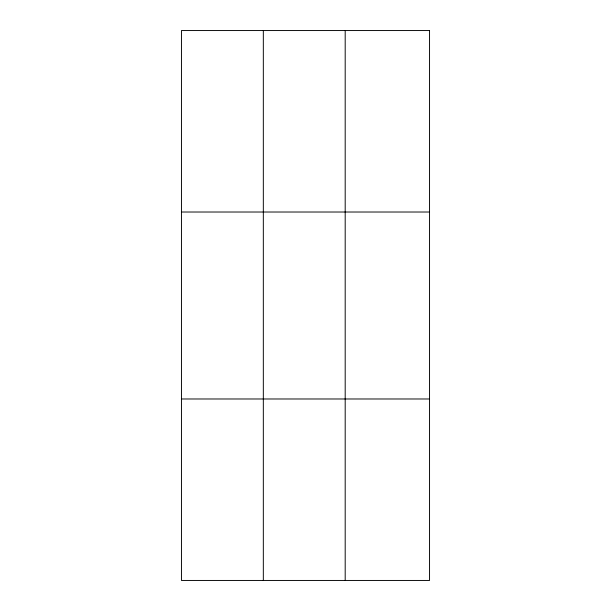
<?xml version="1.0" encoding="UTF-8"?>
<svg xmlns="http://www.w3.org/2000/svg" width="611" height="611" viewBox="0 0 611 611"><rect width="100%" height="100%" fill="white"/><g stroke="black" fill="none" stroke-linecap="round" stroke-linejoin="round"><path stroke-width="0.92" d="M263.326 30.55L263.326 580.45M345.192 30.55L345.192 580.45M181.452 212.017L429.548 212.017M181.452 398.983L429.548 398.983M429.548 30.55L429.548 580.45L181.452 580.45L181.452 30.55L429.548 30.55"/></g></svg>
